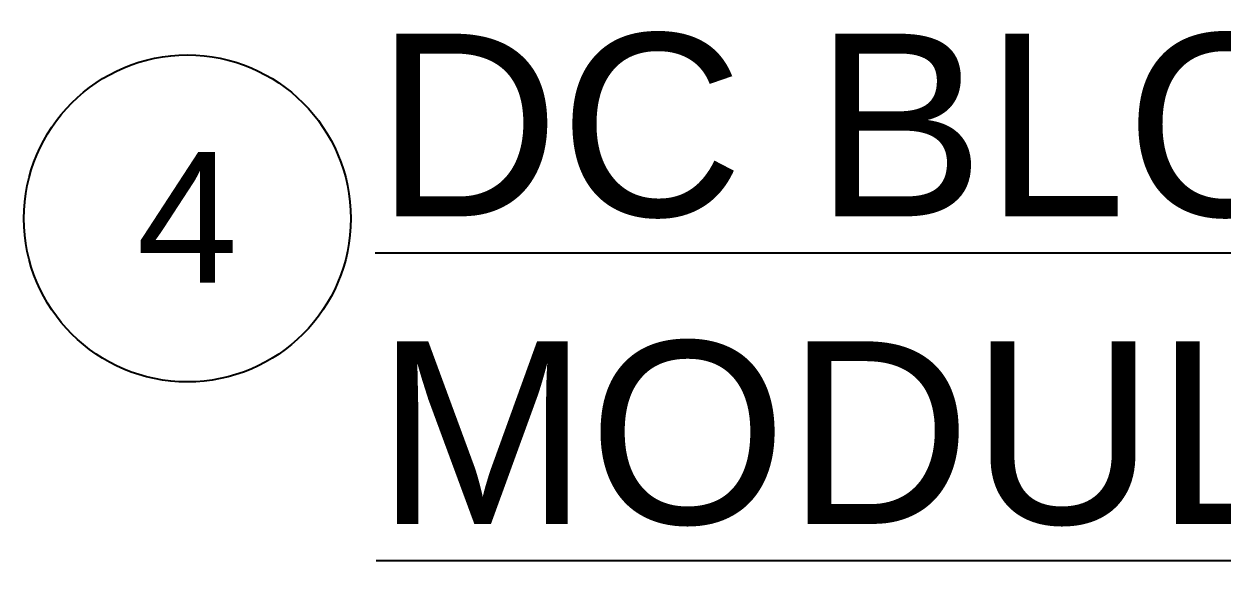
# Model space of a CAD drawing. Header units: feet. Extents: x -12372 to 90117, y -14865 to 4121.
# Drawn here: x 4357.9 to 4594.1, y 1044.5 to 1153.9 of the extents above; entities that cross this region are included whole.
import ezdxf
from ezdxf.enums import TextEntityAlignment as Align

# ---------------------------------------------------------------- set-up
doc = ezdxf.new("R2010")
doc.units = ezdxf.units.FT
doc.header["$MEASUREMENT"] = 0
doc.layers.add('G-ANNO-TEXT', color=1, linetype='Continuous')
doc.layers.add('G-ANNO-TEXT @ 1', color=1, linetype='Continuous')
doc.styles.add('NEI-A', font='arial.ttf')

# ---------------------------------------------------------------- blocks, each defined once
blk = doc.blocks.new('DETAIL_TITLE')
blk.add_circle((0.5923, -0.5126), 0.25)
at = {"style": 'NEI-A'}
blk.add_attdef('DETAIL_TITLE_001', (0.9099, -0.4851), '', height=0.2, dxfattribs=at)
at = {"style": 'NEI-A', "flags": 8}
blk.add_attdef('#', text='', height=0.2, dxfattribs=at).set_placement((0.5922, -0.5109), align=Align.MIDDLE_CENTER)
at = {"style": 'NEI-A'}
for tag, p in [('SCALE:', (0.9386, -0.7379)), ('1"_=_', (1.5474, -0.7379))]:
    blk.add_attdef(tag, text='', height=0.1, dxfattribs=at).set_placement(p, align=Align.BOTTOM_LEFT)
blk = doc.blocks.new('*U101')
at = {"layer": 'G-ANNO-TEXT @ 1'}
ref = blk.add_blockref('DETAIL_TITLE', (4313.72, 1181.66), dxfattribs=dict(at, xscale=128.9267043143703, yscale=128.9267043143703, zscale=128.9267043143703))
ref.add_attrib('#', '4', dxfattribs={"layer": '0', "height": 25.79, "style": 'NEI-A'}).set_placement((4390.07, 1115.79), align=Align.MIDDLE_CENTER)
ref.add_attrib('DETAIL_TITLE_001', '%%UDC BLOCK TYPE-4 (3) STRINGS (81)', (4427.15, 1116), dxfattribs={"layer": '0', "height": 36, "style": 'NEI-A'})
ref.add_attrib('DETAIL_TITLE_002', '%%UMODULES [400W]', (4427.3, 1055.36), dxfattribs={"layer": '0', "height": 36, "style": 'NEI-A'})

msp = doc.modelspace()

# ---------------------------------------------------------------- block references
at = {"layer": 'G-ANNO-TEXT', "lineweight": 200}
msp.add_blockref('*U101', (0, 0), dxfattribs=at)

doc.saveas('drawing.dxf')
